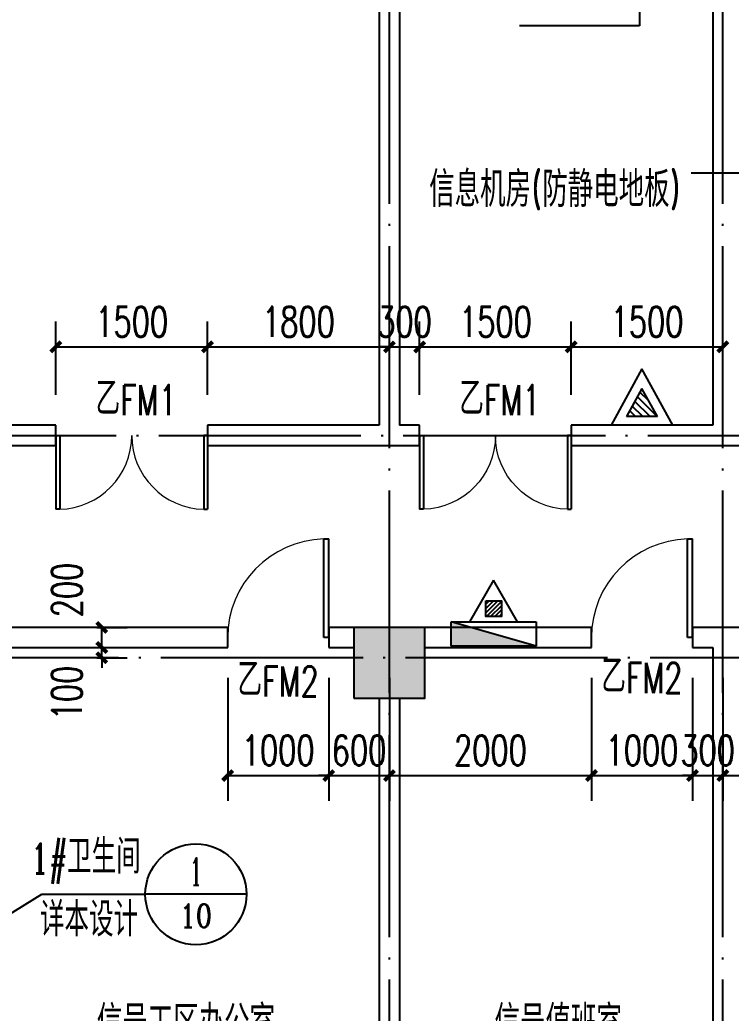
# Model space of a CAD drawing. Extents: x 63793 to 231107, y 20849 to 337643.
# Drawn here: x 147143 to 154181, y 224313 to 234144 of the extents above; entities that cross this region are included whole.
import ezdxf
from ezdxf.enums import TextEntityAlignment as Align

# ---------------------------------------------------------------- set-up
doc = ezdxf.new("R2010")
doc.units = 0
doc.header["$LTSCALE"] = 1000
doc.header["$MEASUREMENT"] = 0
doc.linetypes.add('DASH', pattern=[0.35, 0.25, -0.1])
doc.linetypes.add('DOTE', pattern=[2.42, 2, -0.2, 0.02, -0.2])
for name, color, linetype in [('COLUMN', 2, 'Continuous'), ('DIM_LEAD', 3, 'Continuous'), ('DOOR_FIRE', 4, 'Continuous'), ('DOOR_FIRE_TEXT', 7, 'Continuous'), ('DOTE', 1, 'DOTE'), ('EQUIP_消火栓', 7, 'Continuous'), ('EQUIP_消防', 7, 'Continuous'), ('PUB_DIM', 3, 'Continuous'), ('PUB_HATCH', 8, 'Continuous'), ('PUB_TEXT', 7, 'Continuous'), ('WALL', 2, 'Continuous'), ('WINDOW', 4, 'Continuous'), ('WINDOW_TEXT', 7, 'Continuous'), ('立面', 255, 'Continuous')]:
    doc.layers.add(name, color=color, linetype=linetype)
doc.styles.add('_TCH_DIM_T3', font='SIMPLEX', dxfattribs={"width": 0.705882, "bigfont": 'GBCBIG'})
doc.styles.add('_TCH_LABEL', font='COMPLEX', dxfattribs={"bigfont": 'GBCBIG'})
doc.styles.add('_TCH_WINDOW', font='SIMPLEX', dxfattribs={"height": 3.5, "bigfont": 'GBCBIG'})
doc.styles.get("Standard").update_dxf_attribs({"font": 'gbenor.shx', "bigfont": 'gbcbig.shx'})
doc.dimstyles.new('_TCH_ARCH&&100', dxfattribs={"dimtxt": 297.5, "dimasz": 100, "dimexe": 250, "dimexo": 300, "dimgap": 100, "dimtad": 1, "dimdec": 0, "dimzin": 0, "dimdsep": 46, "dimtxsty": '_TCH_DIM_T3', "dimblk": 'ARCHTICK', "dimcen": 0.09, "dimclrt": 7, "dimazin": 2, "dimtfac": 1, "dimtdec": 0, "dimtix": 1, "dimtmove": 2, "dimatfit": 3, "dimfxl": 0, "dimtolj": 1, "dimtzin": 0, "dimarcsym": 0})
pattern_1 = [(135, (8070440.92, -12633.41), (35.81160544, 35.81160544), [])]

# ---------------------------------------------------------------- blocks, each defined once
blk = doc.blocks.new('$TwtSys$00000434')
for p, q in [((-0.5, 0.5), (-0.5, -0.5)), ((-0.5, -0.5), (0.5, 0.5)), ((0.5, 0.5), (-0.5, 0.5)), ((0.5, -0.5), (0.5, 0.5)), ((-0.5, -0.5), (0.5, -0.5))]:
    blk.add_line(p, q)
blk.add_solid([(0.5, -0.5), (0.5, 0.5), (-0.5, -0.5)])
blk = doc.blocks.new('$ATTACHMENT$00000214')
h = blk.add_hatch()
h.set_pattern_fill('ANSI31', color=256, scale=200, style=0)
h.set_pattern_definition([(45, (-38543.802, -6842.639), (-17.67767, 17.67767), [])])
h.paths.add_polyline_path([(-64.9, 1.9), (64.9, 1.9), (64.9, -127.9), (-64.9, -127.9)])
for points in [[(0, 171.8), (-198.4, -171.8), (198.4, -171.8)], [(-64.9, 1.9), (64.9, 1.9), (64.9, -127.9), (-64.9, -127.9)]]:
    blk.add_lwpolyline(points, close=True)
blk = doc.blocks.new('dsff')
at = {"layer": '立面'}
h = blk.add_hatch(dxfattribs=at)
h.set_pattern_fill('ANSI31', color=0, scale=405.162065, angle=180, style=0)
h.set_pattern_definition(pattern_1)
h.paths.add_polyline_path([(363950.9, -6807.8), (363798.9, -6528.7), (363647, -6807.8)])
h = blk.add_hatch(dxfattribs=at)
h.set_pattern_fill('ANSI31', color=0, scale=405.162065, angle=180, style=0)
h.set_pattern_definition(pattern_1)
h.paths.add_polyline_path([(363950.9, -6807.8), (363798.9, -6528.7), (363647, -6807.8)])
h = blk.add_hatch(dxfattribs=at)
h.set_pattern_fill('ANSI31', color=0, scale=405.162065, angle=180, style=0)
h.set_pattern_definition(pattern_1)
h.paths.add_polyline_path([(363950.9, -6807.8), (363798.9, -6528.7), (363647, -6807.8)])
h = blk.add_hatch(dxfattribs=at)
h.set_pattern_fill('ANSI31', color=0, scale=405.162065, angle=180, style=0)
h.set_pattern_definition(pattern_1)
h.paths.add_polyline_path([(363950.9, -6807.8), (363798.9, -6528.7), (363647, -6807.8)])
at = {"layer": '立面', "color": 0}
for p, q in [((363798.9, -6335.3), (363495.1, -6893.6)), ((363798.9, -6335.3), (363495.1, -6893.6)), ((363798.9, -6335.3), (363495.1, -6893.6)), ((363798.9, -6335.3), (363495.1, -6893.6)), ((364102.8, -6893.6), (363798.9, -6335.3)), ((364102.8, -6893.6), (363798.9, -6335.3)), ((364102.8, -6893.6), (363798.9, -6335.3)), ((364102.8, -6893.6), (363798.9, -6335.3)), ((363798.9, -6528.7), (363647, -6807.8)), ((363798.9, -6528.7), (363647, -6807.8)), ((363798.9, -6528.7), (363647, -6807.8)), ((363798.9, -6528.7), (363647, -6807.8)), ((363950.9, -6807.8), (363798.9, -6528.7)), ((363950.9, -6807.8), (363798.9, -6528.7)), ((363950.9, -6807.8), (363798.9, -6528.7)), ((363950.9, -6807.8), (363798.9, -6528.7)), ((363950.9, -6807.8), (363647, -6807.8)), ((363950.9, -6807.8), (363647, -6807.8)), ((363950.9, -6807.8), (363647, -6807.8)), ((363950.9, -6807.8), (363647, -6807.8)), ((364102.8, -6893.6), (363495.1, -6893.6)), ((364102.8, -6893.6), (363495.1, -6893.6)), ((364102.8, -6893.6), (363495.1, -6893.6)), ((364102.8, -6893.6), (363495.1, -6893.6))]:
    blk.add_line(p, q, dxfattribs=at)
at = {"layer": 'EQUIP_消火栓', "xscale": -840, "yscale": 240, "zscale": 840}
blk.add_blockref('$TwtSys$00000434', (362330.4, -8958.7), dxfattribs=at)
at = {"layer": 'EQUIP_消防', "xscale": 1.2, "yscale": 1.2, "zscale": 1.2}
blk.add_blockref('$ATTACHMENT$00000214', (362330.4, -8632.5), dxfattribs=at)
blk = doc.blocks.new('_ArchTick')
at = {"color": 0, "linetype": 'ByBlock', "const_width": 0.4}
blk.add_lwpolyline([(-0.5, -0.5), (0.5, 0.5)], dxfattribs=at)
blk = doc.blocks.new('*D1149')
at = {"layer": 'Defpoints', "color": 0, "transparency": 16777216}
for p in [(149199.3, 227931.2), (150199.3, 227931.2), (150199.3, 226664.9)]:
    blk.add_point(p, dxfattribs=at)
at = {"layer": 'PUB_DIM', "color": 0, "lineweight": -2, "transparency": 16777216}
for p, q in [((149199.3, 227631.2), (149199.3, 226414.9)), ((150199.3, 227631.2), (150199.3, 226414.9)), ((149199.3, 226664.9), (150199.3, 226664.9))]:
    blk.add_line(p, q, dxfattribs=at)
at = {"layer": 'PUB_DIM', "color": 0, "lineweight": -2, "transparency": 16777216, "xscale": 100, "yscale": 100, "zscale": 100, "rotation": 180}
blk.add_blockref('_ArchTick', (149199.3, 226664.9), dxfattribs=at)
at = {"layer": 'PUB_DIM', "color": 0, "lineweight": -2, "transparency": 16777216, "xscale": 100, "yscale": 100, "zscale": 100}
blk.add_blockref('_ArchTick', (150199.3, 226664.9), dxfattribs=at)
at = {"layer": 'PUB_DIM', "color": 7, "transparency": 16777216, "insert": (149699.3, 226913.6), "char_height": 297.5, "attachment_point": 5, "style": '_TCH_DIM_T3'}
blk.add_mtext('\\A1;1000', dxfattribs=at)
blk = doc.blocks.new('*D1150')
at = {"layer": 'Defpoints', "color": 0, "transparency": 16777216}
for p in [(150199.3, 227931.2), (150799.3, 227931.2), (150799.3, 226664.9)]:
    blk.add_point(p, dxfattribs=at)
at = {"layer": 'PUB_DIM', "color": 0, "lineweight": -2, "transparency": 16777216}
for p, q in [((150199.3, 227631.2), (150199.3, 226414.9)), ((150799.3, 227631.2), (150799.3, 226414.9)), ((150199.3, 226664.9), (150099.3, 226664.9)), ((150199.3, 226664.9), (150799.3, 226664.9)), ((150799.3, 226664.9), (150899.3, 226664.9))]:
    blk.add_line(p, q, dxfattribs=at)
at = {"layer": 'PUB_DIM', "color": 0, "lineweight": -2, "transparency": 16777216, "xscale": 100, "yscale": 100, "zscale": 100}
blk.add_blockref('_ArchTick', (150199.3, 226664.9), dxfattribs=at)
at = {"layer": 'PUB_DIM', "color": 0, "lineweight": -2, "transparency": 16777216, "xscale": 100, "yscale": 100, "zscale": 100, "rotation": 180}
blk.add_blockref('_ArchTick', (150799.3, 226664.9), dxfattribs=at)
at = {"layer": 'PUB_DIM', "color": 7, "transparency": 16777216, "insert": (150499.3, 226913.6), "char_height": 297.5, "attachment_point": 5, "style": '_TCH_DIM_T3'}
blk.add_mtext('\\A1;600', dxfattribs=at)
blk = doc.blocks.new('*D1151')
at = {"layer": 'Defpoints', "color": 0, "transparency": 16777216}
for p in [(150799.3, 227931.2), (152799.3, 227931.2), (152799.3, 226664.9)]:
    blk.add_point(p, dxfattribs=at)
at = {"layer": 'PUB_DIM', "color": 0, "lineweight": -2, "transparency": 16777216}
for p, q in [((150799.3, 227631.2), (150799.3, 226414.9)), ((152799.3, 227631.2), (152799.3, 226414.9)), ((150799.3, 226664.9), (152799.3, 226664.9))]:
    blk.add_line(p, q, dxfattribs=at)
at = {"layer": 'PUB_DIM', "color": 0, "lineweight": -2, "transparency": 16777216, "xscale": 100, "yscale": 100, "zscale": 100, "rotation": 180}
blk.add_blockref('_ArchTick', (150799.3, 226664.9), dxfattribs=at)
at = {"layer": 'PUB_DIM', "color": 0, "lineweight": -2, "transparency": 16777216, "xscale": 100, "yscale": 100, "zscale": 100}
blk.add_blockref('_ArchTick', (152799.3, 226664.9), dxfattribs=at)
at = {"layer": 'PUB_DIM', "color": 7, "transparency": 16777216, "insert": (151799.3, 226913.6), "char_height": 297.5, "attachment_point": 5, "style": '_TCH_DIM_T3'}
blk.add_mtext('\\A1;2000', dxfattribs=at)
blk = doc.blocks.new('*D1152')
at = {"layer": 'Defpoints', "color": 0, "transparency": 16777216}
for p in [(152799.3, 227931.2), (153799.3, 227931.2), (153799.3, 226664.9)]:
    blk.add_point(p, dxfattribs=at)
at = {"layer": 'PUB_DIM', "color": 0, "lineweight": -2, "transparency": 16777216}
for p, q in [((152799.3, 227631.2), (152799.3, 226414.9)), ((153799.3, 227631.2), (153799.3, 226414.9)), ((152799.3, 226664.9), (153799.3, 226664.9))]:
    blk.add_line(p, q, dxfattribs=at)
at = {"layer": 'PUB_DIM', "color": 0, "lineweight": -2, "transparency": 16777216, "xscale": 100, "yscale": 100, "zscale": 100, "rotation": 180}
blk.add_blockref('_ArchTick', (152799.3, 226664.9), dxfattribs=at)
at = {"layer": 'PUB_DIM', "color": 0, "lineweight": -2, "transparency": 16777216, "xscale": 100, "yscale": 100, "zscale": 100}
blk.add_blockref('_ArchTick', (153799.3, 226664.9), dxfattribs=at)
at = {"layer": 'PUB_DIM', "color": 7, "transparency": 16777216, "insert": (153299.3, 226913.6), "char_height": 297.5, "attachment_point": 5, "style": '_TCH_DIM_T3'}
blk.add_mtext('\\A1;1000', dxfattribs=at)
blk = doc.blocks.new('*D1153')
at = {"layer": 'Defpoints', "color": 0, "transparency": 16777216}
for p in [(153799.3, 227931.2), (154099.3, 227931.2), (154099.3, 226664.9)]:
    blk.add_point(p, dxfattribs=at)
at = {"layer": 'PUB_DIM', "color": 0, "lineweight": -2, "transparency": 16777216}
for p, q in [((153799.3, 227631.2), (153799.3, 226414.9)), ((154099.3, 227631.2), (154099.3, 226414.9)), ((153799.3, 226664.9), (153699.3, 226664.9)), ((153799.3, 226664.9), (154099.3, 226664.9)), ((154099.3, 226664.9), (154199.3, 226664.9))]:
    blk.add_line(p, q, dxfattribs=at)
at = {"layer": 'PUB_DIM', "color": 0, "lineweight": -2, "transparency": 16777216, "xscale": 100, "yscale": 100, "zscale": 100}
blk.add_blockref('_ArchTick', (153799.3, 226664.9), dxfattribs=at)
at = {"layer": 'PUB_DIM', "color": 0, "lineweight": -2, "transparency": 16777216, "xscale": 100, "yscale": 100, "zscale": 100, "rotation": 180}
blk.add_blockref('_ArchTick', (154099.3, 226664.9), dxfattribs=at)
at = {"layer": 'PUB_DIM', "color": 7, "transparency": 16777216, "insert": (153949.3, 226913.6), "char_height": 297.5, "attachment_point": 5, "style": '_TCH_DIM_T3'}
blk.add_mtext('\\A1;300', dxfattribs=at)
blk = doc.blocks.new('*D1154')
at = {"layer": 'Defpoints', "color": 0, "transparency": 16777216}
for p in [(154099.3, 227931.2), (155399, 227931.2), (155399, 226664.9)]:
    blk.add_point(p, dxfattribs=at)
at = {"layer": 'PUB_DIM', "color": 0, "lineweight": -2, "transparency": 16777216}
for p, q in [((154099.3, 227631.2), (154099.3, 226414.9)), ((155399, 227631.2), (155399, 226414.9)), ((154099.3, 226664.9), (155399, 226664.9))]:
    blk.add_line(p, q, dxfattribs=at)
at = {"layer": 'PUB_DIM', "color": 0, "lineweight": -2, "transparency": 16777216, "xscale": 100, "yscale": 100, "zscale": 100, "rotation": 180}
blk.add_blockref('_ArchTick', (154099.3, 226664.9), dxfattribs=at)
at = {"layer": 'PUB_DIM', "color": 0, "lineweight": -2, "transparency": 16777216, "xscale": 100, "yscale": 100, "zscale": 100}
blk.add_blockref('_ArchTick', (155399, 226664.9), dxfattribs=at)
at = {"layer": 'PUB_DIM', "color": 7, "transparency": 16777216, "insert": (154749.1, 226913.6), "char_height": 297.5, "attachment_point": 5, "style": '_TCH_DIM_T3'}
blk.add_mtext('\\A1;1300', dxfattribs=at)
blk = doc.blocks.new('*D1159')
at = {"layer": 'Defpoints', "color": 0, "transparency": 16777216}
for p in [(147603.3, 227931.2), (147953.4, 227931.2), (147603.3, 227831.2)]:
    blk.add_point(p, dxfattribs=at)
at = {"layer": 'PUB_DIM', "color": 0, "lineweight": -2, "transparency": 16777216}
for p, q in [((147953.4, 227931.2), (147953.4, 228031.2)), ((147903.3, 227931.2), (148203.4, 227931.2)), ((147953.4, 227831.2), (147953.4, 227931.2)), ((147903.3, 227831.2), (148203.4, 227831.2)), ((147953.4, 227831.2), (147953.4, 227731.2))]:
    blk.add_line(p, q, dxfattribs=at)
at = {"layer": 'PUB_DIM', "color": 0, "lineweight": -2, "transparency": 16777216, "xscale": 100, "yscale": 100, "zscale": 100}
for p, rotation in [((147953.4, 227931.2), 270), ((147953.4, 227831.2), 90)]:
    blk.add_blockref('_ArchTick', p, dxfattribs=dict(at, rotation=rotation))
at = {"layer": 'PUB_DIM', "color": 7, "transparency": 16777216, "insert": (147608.4, 227481.2), "char_height": 297.5, "attachment_point": 5, "rotation": 90, "style": '_TCH_DIM_T3'}
blk.add_mtext('\\A1;100', dxfattribs=at)
blk = doc.blocks.new('*D1160')
at = {"layer": 'Defpoints', "color": 0, "transparency": 16777216}
for p in [(147603.3, 228131.2), (147953.4, 228131.2), (147603.3, 227931.2)]:
    blk.add_point(p, dxfattribs=at)
at = {"layer": 'PUB_DIM', "color": 0, "lineweight": -2, "transparency": 16777216}
for p, q in [((147903.3, 228131.2), (148203.4, 228131.2)), ((147953.4, 227931.2), (147953.4, 228131.2)), ((147903.3, 227931.2), (148203.4, 227931.2))]:
    blk.add_line(p, q, dxfattribs=at)
at = {"layer": 'PUB_DIM', "color": 0, "lineweight": -2, "transparency": 16777216, "xscale": 100, "yscale": 100, "zscale": 100}
for p, rotation in [((147953.4, 228131.2), 90), ((147953.4, 227931.2), 270)]:
    blk.add_blockref('_ArchTick', p, dxfattribs=dict(at, rotation=rotation))
at = {"layer": 'PUB_DIM', "color": 7, "transparency": 16777216, "insert": (147608.4, 228501.2), "char_height": 297.5, "attachment_point": 5, "rotation": 90, "style": '_TCH_DIM_T3'}
blk.add_mtext('\\A1;200', dxfattribs=at)
blk = doc.blocks.new('*D1166')
at = {"layer": 'Defpoints', "color": 0, "transparency": 16777216}
for p in [(148999.6, 230907.3), (147499.6, 230131.2), (148999.6, 230131.2)]:
    blk.add_point(p, dxfattribs=at)
at = {"layer": 'PUB_DIM', "color": 0, "lineweight": -2, "transparency": 16777216}
for p, q in [((147499.6, 230431.2), (147499.6, 231157.3)), ((148999.6, 230431.2), (148999.6, 231157.3)), ((147499.6, 230907.3), (148999.6, 230907.3))]:
    blk.add_line(p, q, dxfattribs=at)
at = {"layer": 'PUB_DIM', "color": 0, "lineweight": -2, "transparency": 16777216, "xscale": 100, "yscale": 100, "zscale": 100, "rotation": 180}
blk.add_blockref('_ArchTick', (147499.6, 230907.3), dxfattribs=at)
at = {"layer": 'PUB_DIM', "color": 0, "lineweight": -2, "transparency": 16777216, "xscale": 100, "yscale": 100, "zscale": 100}
blk.add_blockref('_ArchTick', (148999.6, 230907.3), dxfattribs=at)
at = {"layer": 'PUB_DIM', "color": 7, "transparency": 16777216, "insert": (148249.6, 231156.1), "char_height": 297.5, "attachment_point": 5, "style": '_TCH_DIM_T3'}
blk.add_mtext('\\A1;1500', dxfattribs=at)
blk = doc.blocks.new('*D1167')
at = {"layer": 'Defpoints', "color": 0, "transparency": 16777216}
for p in [(150799.3, 230907.3), (148999.6, 230131.2), (150799.3, 230131.2)]:
    blk.add_point(p, dxfattribs=at)
at = {"layer": 'PUB_DIM', "color": 0, "lineweight": -2, "transparency": 16777216}
for p, q in [((148999.6, 230431.2), (148999.6, 231157.3)), ((150799.3, 230431.2), (150799.3, 231157.3)), ((148999.6, 230907.3), (150799.3, 230907.3))]:
    blk.add_line(p, q, dxfattribs=at)
at = {"layer": 'PUB_DIM', "color": 0, "lineweight": -2, "transparency": 16777216, "xscale": 100, "yscale": 100, "zscale": 100, "rotation": 180}
blk.add_blockref('_ArchTick', (148999.6, 230907.3), dxfattribs=at)
at = {"layer": 'PUB_DIM', "color": 0, "lineweight": -2, "transparency": 16777216, "xscale": 100, "yscale": 100, "zscale": 100}
blk.add_blockref('_ArchTick', (150799.3, 230907.3), dxfattribs=at)
at = {"layer": 'PUB_DIM', "color": 7, "transparency": 16777216, "insert": (149899.4, 231156.1), "char_height": 297.5, "attachment_point": 5, "style": '_TCH_DIM_T3'}
blk.add_mtext('\\A1;1800', dxfattribs=at)
blk = doc.blocks.new('*D1168')
at = {"layer": 'Defpoints', "color": 0, "transparency": 16777216}
for p in [(151099, 230907.3), (150799.3, 230131.2), (151099, 230131.2)]:
    blk.add_point(p, dxfattribs=at)
at = {"layer": 'PUB_DIM', "color": 0, "lineweight": -2, "transparency": 16777216}
for p, q in [((150799.3, 230431.2), (150799.3, 231157.3)), ((151099, 230431.2), (151099, 231157.3)), ((150799.3, 230907.3), (150699.3, 230907.3)), ((150799.3, 230907.3), (151099, 230907.3)), ((151099, 230907.3), (151199, 230907.3))]:
    blk.add_line(p, q, dxfattribs=at)
at = {"layer": 'PUB_DIM', "color": 0, "lineweight": -2, "transparency": 16777216, "xscale": 100, "yscale": 100, "zscale": 100}
blk.add_blockref('_ArchTick', (150799.3, 230907.3), dxfattribs=at)
at = {"layer": 'PUB_DIM', "color": 0, "lineweight": -2, "transparency": 16777216, "xscale": 100, "yscale": 100, "zscale": 100, "rotation": 180}
blk.add_blockref('_ArchTick', (151099, 230907.3), dxfattribs=at)
at = {"layer": 'PUB_DIM', "color": 7, "transparency": 16777216, "insert": (150949.1, 231156.1), "char_height": 297.5, "attachment_point": 5, "style": '_TCH_DIM_T3'}
blk.add_mtext('\\A1;300', dxfattribs=at)
blk = doc.blocks.new('*D1169')
at = {"layer": 'Defpoints', "color": 0, "transparency": 16777216}
for p in [(152599, 230907.3), (151099, 230131.2), (152599, 230131.2)]:
    blk.add_point(p, dxfattribs=at)
at = {"layer": 'PUB_DIM', "color": 0, "lineweight": -2, "transparency": 16777216}
for p, q in [((151099, 230431.2), (151099, 231157.3)), ((152599, 230431.2), (152599, 231157.3)), ((151099, 230907.3), (152599, 230907.3))]:
    blk.add_line(p, q, dxfattribs=at)
at = {"layer": 'PUB_DIM', "color": 0, "lineweight": -2, "transparency": 16777216, "xscale": 100, "yscale": 100, "zscale": 100, "rotation": 180}
blk.add_blockref('_ArchTick', (151099, 230907.3), dxfattribs=at)
at = {"layer": 'PUB_DIM', "color": 0, "lineweight": -2, "transparency": 16777216, "xscale": 100, "yscale": 100, "zscale": 100}
blk.add_blockref('_ArchTick', (152599, 230907.3), dxfattribs=at)
at = {"layer": 'PUB_DIM', "color": 7, "transparency": 16777216, "insert": (151849, 231156.1), "char_height": 297.5, "attachment_point": 5, "style": '_TCH_DIM_T3'}
blk.add_mtext('\\A1;1500', dxfattribs=at)
blk = doc.blocks.new('*D1170')
at = {"layer": 'Defpoints', "color": 0, "transparency": 16777216}
for p in [(154099.3, 230907.3), (152599, 230131.2), (154099.3, 230131.2)]:
    blk.add_point(p, dxfattribs=at)
at = {"layer": 'PUB_DIM', "color": 0, "lineweight": -2, "transparency": 16777216}
for p, q in [((152599, 230431.2), (152599, 231157.3)), ((154099.3, 230431.2), (154099.3, 231157.3)), ((152599, 230907.3), (154099.3, 230907.3))]:
    blk.add_line(p, q, dxfattribs=at)
at = {"layer": 'PUB_DIM', "color": 0, "lineweight": -2, "transparency": 16777216, "xscale": 100, "yscale": 100, "zscale": 100, "rotation": 180}
blk.add_blockref('_ArchTick', (152599, 230907.3), dxfattribs=at)
at = {"layer": 'PUB_DIM', "color": 0, "lineweight": -2, "transparency": 16777216, "xscale": 100, "yscale": 100, "zscale": 100}
blk.add_blockref('_ArchTick', (154099.3, 230907.3), dxfattribs=at)
at = {"layer": 'PUB_DIM', "color": 7, "transparency": 16777216, "insert": (153349.1, 231156.1), "char_height": 297.5, "attachment_point": 5, "style": '_TCH_DIM_T3'}
blk.add_mtext('\\A1;1500', dxfattribs=at)
blk = doc.blocks.new('_FZH')
blk.add_lwpolyline([(-0.5, -0.5), (0.5, -0.5), (0.5, 0.5), (-0.5, 0.5)], close=True)
at = {"layer": 'PUB_HATCH'}
blk.add_solid([(-0.5, -0.5), (0.5, -0.5), (-0.5, 0.5), (0.5, 0.5)], dxfattribs=at)
blk = doc.blocks.new('$DorLib2D$00000002')
for p, q in [((-0.5, 0), (-0.5, 0.4875)), ((-0.475, 0.4875), (-0.5, 0.4875)), ((-0.475, 0), (-0.475, 0.4875)), ((0.475, 0), (0.475, 0.4875)), ((0.475, 0.4875), (0.5, 0.4875)), ((0.5, 0), (0.5, 0.4875)), ((-0.5, 0), (-0.475, 0)), ((0.5, 0), (0.475, 0))]:
    blk.add_line(p, q)
at = {"lineweight": 13}
for centre, start, end in [((-0.4875, 0), 0, 88.53072), ((0.4875, 0), 91.46928, 180)]:
    blk.add_arc(centre, 0.4875, start, end, dxfattribs=at)
blk = doc.blocks.new('$DorLib2D$00000001')
for p, q in [((0.45, 0.975), (0.5, 0.975)), ((0.45, 0), (0.45, 0.975)), ((0.5, 0), (0.5, 0.975)), ((0.5, 0), (0.45, 0))]:
    blk.add_line(p, q)
at = {"lineweight": 13}
blk.add_arc((0.475, 0), 0.975, 91.46928, 180, dxfattribs=at)

msp = doc.modelspace()

# ---------------------------------------------------------------- linework, layer by layer
at = {"layer": 'DIM_LEAD'}
for p, q in [((153275.7, 235797.8), (153275.7, 234084.4)), ((153275.7, 234084.4), (152086.2, 234084.4))]:
    msp.add_line(p, q, dxfattribs=at)
at = {"layer": 'DOTE'}
for p, q in [((150799.3, 217804.9), (150799.3, 243987.7)), ((154099.3, 217804.9), (154099.3, 236407.1)), ((153785.4, 232631.2), (167625.6, 232631.2)), ((138837, 230031.2), (167413.1, 230031.2)), ((206199.3, 227831.2), (138837, 227831.2))]:
    msp.add_line(p, q, dxfattribs=at)
at = {"layer": 'PUB_DIM', "color": 3}
for p, q in [((146084.7, 224705), (147360.5, 225489.3)), ((147360.5, 225489.3), (148384.3, 225489.3)), ((149384.3, 225489.3), (148384.3, 225489.3))]:
    msp.add_line(p, q, dxfattribs=at)
msp.add_circle((148884.3, 225489.3), 500, dxfattribs=at)
at = {"layer": 'WALL'}
for p, q in [((153999.5, 235931.2), (153999.5, 232631.2)), ((150699.5, 235231.2), (150699.5, 230131.2)), ((150899.5, 235231.2), (150899.5, 230131.2)), ((153999.5, 232631.2), (153999.3, 230131.2)), ((147499.6, 230131.2), (142999.3, 230131.2)), ((147499.6, 229931.2), (147499.6, 230131.2)), ((150699.5, 230131.2), (148999.6, 230131.2)), ((148999.6, 230131.2), (148999.6, 229931.2)), ((151099, 230131.2), (150899.5, 230131.2)), ((151099, 229931.2), (151099, 230131.2)), ((153999.3, 230131.2), (152599, 230131.2)), ((152599, 230131.2), (152599, 229931.2)), ((142999.3, 229931.2), (147499.6, 229931.2)), ((148999.6, 229931.2), (150799.5, 229931.2)), ((150799.5, 229931.2), (151099, 229931.2)), ((152599, 229931.2), (154099.2, 229931.2)), ((154099.2, 229931.2), (156499.3, 229931.2)), ((149199.3, 228131.2), (146699.3, 228131.2)), ((149199.3, 227931.2), (149199.3, 228131.2)), ((150449.3, 228131.2), (150199.3, 228131.2)), ((150199.3, 228131.2), (150199.3, 227931.2)), ((152799.3, 228131.2), (151149.3, 228131.2)), ((152799.3, 227931.2), (152799.3, 228131.2)), ((154099.3, 228131.2), (153799.3, 228131.2)), ((153799.3, 228131.2), (153799.3, 227931.2)), ((155399, 228131.2), (154099.3, 228131.2)), ((146799.3, 227931.2), (149199.3, 227931.2)), ((150199.3, 227931.2), (150449.3, 227931.2)), ((151149.3, 227931.2), (152799.3, 227931.2)), ((153799.3, 227931.2), (153999.3, 227931.2)), ((153999.3, 227931.2), (153999.3, 220631.2)), ((150699.5, 227431.2), (150699.5, 221031.2)), ((150899.5, 227431.2), (150899.5, 221031.2))]:
    msp.add_line(p, q, dxfattribs=at)

# ---------------------------------------------------------------- block references
msp.add_blockref('dsff', (-210499.8, 237024.7))
at = {"layer": 'COLUMN', "xscale": 700, "yscale": 700, "zscale": 700}
msp.add_blockref('_FZH', (150799.3, 227781.2), dxfattribs=at)
at = {"layer": 'DOOR_FIRE', "yscale": -1500, "zscale": 200}
for p, xscale in [((148249.6, 230031.2), -1500), ((151849, 230031.2), 1500)]:
    msp.add_blockref('$DorLib2D$00000002', p, dxfattribs=dict(at, xscale=xscale))
at = {"layer": 'WINDOW', "xscale": -1000, "yscale": -1000, "zscale": -1000, "rotation": 180}
for p in [(149699.3, 228031.2), (153299.3, 228031.2)]:
    msp.add_blockref('$DorLib2D$00000001', p, dxfattribs=at)

# ---------------------------------------------------------------- texts
at = {"insert": (151193.2, 232642.4), "char_height": 350, "width": 3190, "attachment_point": 1}
msp.add_mtext('信息机房(防静电地板)', dxfattribs=at)
at = {"linetype": 'DASH', "char_height": 350, "attachment_point": 1}
for s, insert, width in [('信号工区办公室(防静电地板)', (147904.6, 224390), 1954.304), ('信号值班室(防静电地板)', (151840.4, 224390), 1509.788)]:
    msp.add_mtext(s, dxfattribs=dict(at, insert=insert, width=width))
at = {"layer": 'DOOR_FIRE_TEXT', "style": '_TCH_WINDOW'}
for p in [(147891.7, 230231.2), (151491.1, 230231.2)]:
    msp.add_text('乙', height=337.6, dxfattribs=at).set_placement(p)
at = {"layer": 'DOOR_FIRE_TEXT', "style": '_TCH_WINDOW', "width": 0.705882}
for p in [(148137.4, 230231.2), (151736.9, 230231.2)]:
    msp.add_text('FM1', height=297.5, dxfattribs=at).set_placement(p)
at = {"layer": 'PUB_TEXT', "color": 3, "style": '_TCH_LABEL', "width": 0.705882}
msp.add_text('1#', height=297.5, dxfattribs=at).set_placement((147249.1, 225693.5))
at = {"layer": 'PUB_TEXT', "color": 3, "style": '_TCH_LABEL'}
for s, p in [('卫生间', (147609.1, 225693.5)), ('详本设计', (147341, 225071.6))]:
    msp.add_text(s, height=337.59, dxfattribs=at).set_placement(p)
for s, height, p, p2 in [('1', 267.7, (148827, 225580.9), (148941.7, 225580.9)), ('10', 230.99, (148724.8, 225161.2), (149043.8, 225161.2))]:
    msp.add_text(s, height=height, dxfattribs=at).set_placement(p, p2, align=Align.FIT)
at = {"layer": 'WINDOW_TEXT', "style": '_TCH_WINDOW'}
for p in [(149296.4, 227447.9), (152896.4, 227481.2)]:
    msp.add_text('乙', height=337.6, rotation=360, dxfattribs=at).set_placement(p)
at = {"layer": 'WINDOW_TEXT', "style": '_TCH_WINDOW', "width": 0.705882}
for p in [(149542.2, 227447.9), (153142.2, 227481.2)]:
    msp.add_text('FM2', height=297.5, rotation=360, dxfattribs=at).set_placement(p)

# ---------------------------------------------------------------- dimensions: what is measured, and where the dimension line sits
at = {"layer": 'PUB_DIM'}
for p1, p2, distance, text, picture, middle in [((147499.6, 230131.2), (148999.6, 230131.2), 776.2, '1500', '*D1166', (148249.6, 231156.1)), ((148999.6, 230131.2), (150799.3, 230131.2), 776.2, '1800', '*D1167', (149899.4, 231156.1)), ((150799.3, 230131.2), (151099, 230131.2), 776.2, '300', '*D1168', (150949.1, 231156.1)), ((151099, 230131.2), (152599, 230131.2), 776.2, '1500', '*D1169', (151849, 231156.1)), ((152599, 230131.2), (154099.3, 230131.2), 776.2, '1500', '*D1170', (153349.1, 231156.1)), ((149199.3, 227931.2), (150199.3, 227931.2), -1266.3, '1000', '*D1149', (149699.3, 226913.6)), ((150199.3, 227931.2), (150799.3, 227931.2), -1266.3, '600', '*D1150', (150499.3, 226913.6)), ((150799.3, 227931.2), (152799.3, 227931.2), -1266.3, '2000', '*D1151', (151799.3, 226913.6)), ((152799.3, 227931.2), (153799.3, 227931.2), -1266.3, '1000', '*D1152', (153299.3, 226913.6)), ((153799.3, 227931.2), (154099.3, 227931.2), -1266.3, '300', '*D1153', (153949.3, 226913.6)), ((154099.3, 227931.2), (155399, 227931.2), -1266.3, '1300', '*D1154', (154749.1, 226913.6))]:
    dim = msp.add_aligned_dim(p1=p1, p2=p2, distance=distance, text=text, dimstyle='_TCH_ARCH&&100', dxfattribs=at)
    dim.commit()
    dim.dimension.update_dxf_attribs({"geometry": picture, "text_midpoint": middle})
for base, p1, p2, text, picture, middle in [((147953.4, 228131.2), (147603.3, 227931.2), (147603.3, 228131.2), '200', '*D1160', (147608.4, 228501.2)), ((147953.4, 227931.2), (147603.3, 227831.2), (147603.3, 227931.2), '100', '*D1159', (147608.4, 227481.2))]:
    dim = msp.add_linear_dim(base=base, p1=p1, p2=p2, angle=90, text=text, dimstyle='_TCH_ARCH&&100', dxfattribs=at)
    dim.commit()
    dim.dimension.update_dxf_attribs({"geometry": picture, "text_midpoint": middle, "dimtype": 129})

doc.saveas('drawing.dxf')
